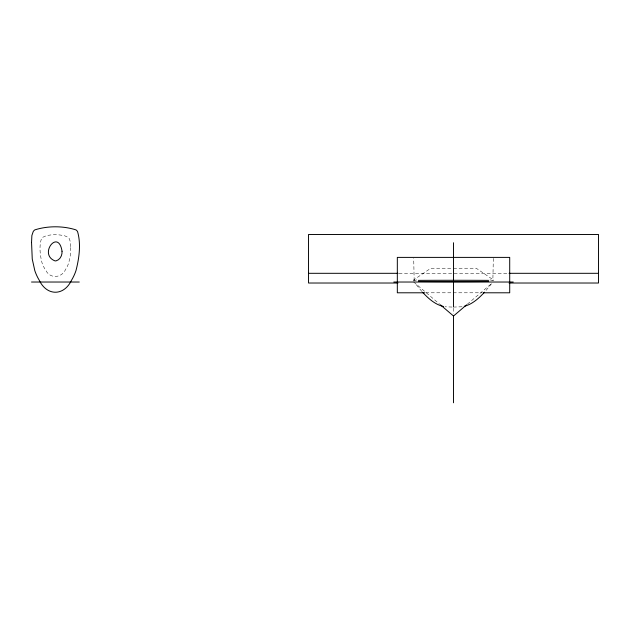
<?xml version="1.0" encoding="UTF-8"?>
<svg xmlns="http://www.w3.org/2000/svg" width="630" height="630" viewBox="0 0 630 630"><rect width="100%" height="100%" fill="white"/><g stroke="black" fill="none" stroke-linecap="round" stroke-linejoin="round"><path stroke-width="0.47" stroke-dasharray="3.15 2.36" d="M493.329 258.363L492.857 280.634M453.521 268.23L476.209 268.23L493.329 279.893L492.565 280.547L490.298 279.893L488.636 280.374M491.573 283.713L485.163 291.454M467.365 304.195L491.849 283.295M413.705 280.956L413.705 279.893L430.826 268.23L451.631 268.23M416.737 279.893L414.469 280.547L413.705 279.893M462.003 306.786L454.277 307.054M398.963 273.31L509.056 273.31M425.667 292.793L482.352 292.793M452.017 307.054L445.04 306.786M413.705 282.027L439.677 304.195M421.872 291.454L415.461 283.713M414.178 280.634L413.705 258.363M493.329 279.893L493.329 280.956M453.521 308.22L453.521 313.803M70.631 247.527L70.261 255.78L68.812 262.631A28.468 28.468 0 0 1 65.622 269.364C61.953 277.964 50.124 279.2 45.856 270.396A28.263 28.263 0 0 1 41.966 262.631C40.076 255.055 39.005 246.566 41.336 239.006A5.638 5.638 0 0 1 42.832 237.25L46.612 235.573L51.676 234.817A56.385 56.385 0 0 1 58.18 234.769L64.158 235.573L67.945 237.25A5.638 5.638 0 0 1 69.442 239.006L70.363 241.959L70.631 247.527"/><path stroke-width="0.94" d="M484.557 292.162C478.926 298.195 472.476 304.219 464.263 306.306M466.617 304.825L453.521 316.008L440.417 304.825M418.407 281.516C441.732 281.665 465.302 281.665 488.636 281.516M488.636 280.374C465.302 280.24 441.74 280.24 418.407 280.374M308.535 273.31L397.987 273.31M509.056 273.31L598.5 273.31M31.5 282.027L79.278 282.027M393.797 282.027L513.237 282.027M397.987 283.02L308.535 283.02L308.535 234.47L598.5 234.47L598.5 283.02L509.056 283.02M424.691 292.793L397.325 292.793L397.325 257.394L509.709 257.394L509.709 292.793L483.328 292.793M443.504 306.495C434.968 304.566 428.266 298.384 422.486 292.162M453.521 242.731L453.521 307.054M453.521 315.591L453.521 402.798M31.547 242.408L32.256 259.095L34.823 270.687A48.045 48.045 0 0 0 39.186 280.13C46.801 296.265 63.976 296.265 71.592 280.13A48.045 48.045 0 0 0 75.954 270.687C79.175 258.198 81.144 244.07 77.553 231.556A6.268 6.268 0 0 0 75.954 229.887C63.126 225.768 47.652 225.768 34.823 229.887A6.268 6.268 0 0 0 33.225 231.549L31.878 235.51L31.547 242.408M62.039 251.252C62.331 255.221 60.212 259.718 56.164 260.828A3.741 3.741 0 0 1 54.999 260.883C38.17 254.489 58.432 228.076 62.039 251.252"/></g></svg>
